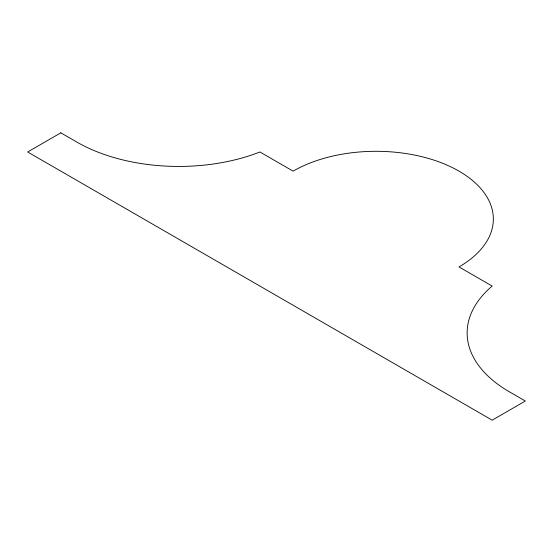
<?xml version="1.0" encoding="UTF-8"?>
<svg xmlns="http://www.w3.org/2000/svg" width="553" height="553" viewBox="0 0 553 553"><rect width="100%" height="100%" fill="white"/><g stroke="black" fill="none" stroke-linecap="round" stroke-linejoin="round"><path stroke-width="0.83" d="M60.83 132.831L27.65 151.985L492.17 420.169L525.35 401.015L508.76 391.441A144.126 83.213 0 0 1 492.17 286.081L458.99 266.919A117.312 67.729 0 0 0 458.99 171.14A117.312 67.729 0 0 0 293.09 171.14L259.91 151.985A144.126 83.213 0 0 1 77.42 142.404L60.83 132.831"/></g></svg>
